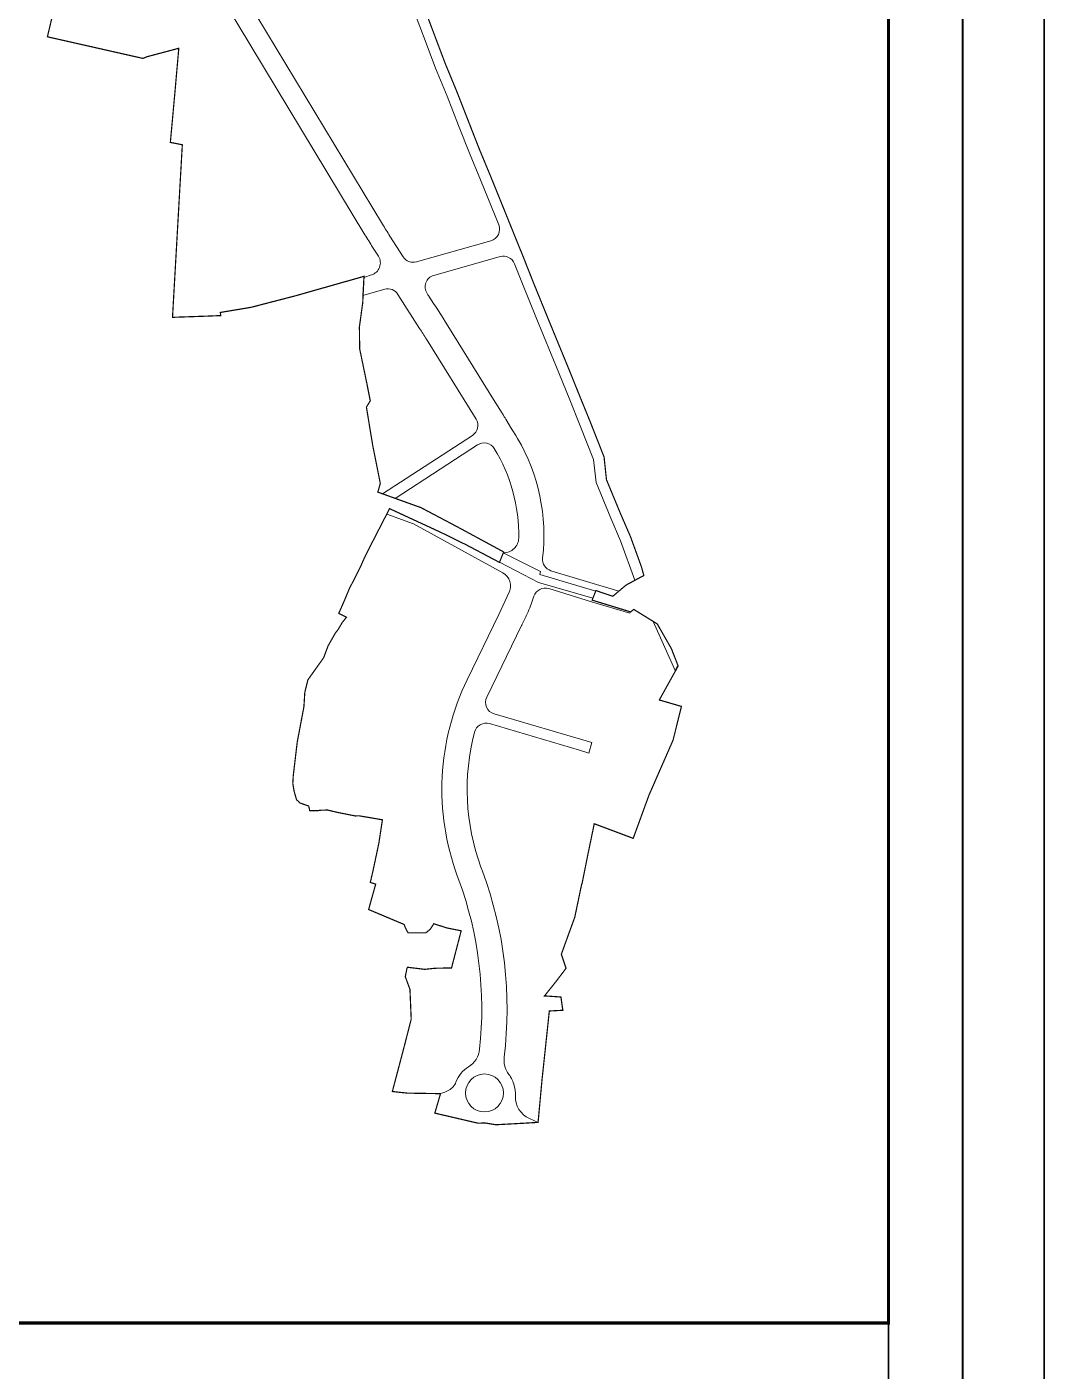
# Model space of a CAD drawing. Header units: millimetres. Extents: x 1112055 to 3390982, y -148532 to 766891.
# Drawn here: x 3052378 to 3056581, y 23981 to 29526 of the extents above; entities that cross this region are included whole.
import ezdxf

# ---------------------------------------------------------------- set-up
doc = ezdxf.new("R2010")
doc.units = ezdxf.units.MM
doc.layers.add('B TITLE BLOCK', color=250, linetype='Continuous', lineweight=0)

# ---------------------------------------------------------------- blocks, each defined once
blk = doc.blocks.new('H')
for p, q in [((18330.9, 1722.4), (18333.2, 1721.4)), ((18324.7, 1706.8, -23), (18324.7, 1706.8, -23)), ((18324.7, 1706.8, -23), (18324.7, 1706.8, -23)), ((18479.2, 1640.2), (18407.3, 1662.1)), ((18342.6, 1425), (18342.6, 1425)), ((18392.6, 1410.3), (18392.6, 1410.3))]:
    blk.add_line(p, q)
at = {"color": 7}
blk.add_lwpolyline([(18196.8, 2641.2, 2, 2, 0), (18218.1, 2584.7, 2, 2, 0), (18233.7, 2543.5, 2, 2, 0), (18253.3, 2496.1, 2, 2, 0), (18272.5, 2446.9, 2, 2, 0), (18290.6, 2400.7, 2, 2, 0), (18309.3, 2355.7, 2, 2, 0), (18328.1, 2309.4, 2, 2, 0), (18347.8, 2260.6, 2, 2, 0), (18363.9, 2221, 2, 2, 0), (18380.8, 2178.2, 2, 2, 0), (18402.1, 2125.9, 2, 2, 0), (18421.3, 2079.1, 2, 2, 0), (18440.9, 2031.5, 2, 2, 0), (18459.3, 1985.9, 2, 2, 0), (18477.1, 1942.3, 2, 2, 0), (18500.3, 1883.4, 2, 2, 0), (18504.4, 1845, 2, 2, 0), (18528.1, 1787.8, 2, 2, 0), (18544.8, 1749.3, 2, 2, 0), (18563.2, 1698.6, 2, 2, 0), (18567.2, 1684.2, 2, 2, 0), (18537.2, 1668, 2, 2, 0), (18515.1, 1649.3, 2, 2, 0), (18501.3, 1653.8, 2, 2, 0), (18486.7, 1658.9, 2, 2, 0), (18481.3, 1645.5, 2, 2, 0), (18480.3, 1642.8, 2, 2, 0), (18545, 1623, 2, 2, 0), (18550.3, 1627.2, 2, 2, 0), (18589.9, 1602.7, 2, 2, 0), (18613.7, 1560.9, 2, 2, 0), (18624.9, 1532.1, 2, 2, 0), (18593.2, 1475, 2, 2, 0), (18603.7, 1472, 2, 2, 0), (18630.4, 1464.2, 2, 2, 0), (18616.3, 1407.5, 2, 2, 0), (18575.8, 1315, 2, 2, 0), (18549.3, 1242.5, 2, 2, 0), (18484.2, 1266.9, 2, 2, 0), (18483.8, 1267, 2, 2, 0), (18473.7, 1218.2, 2, 2, 0), (18463.3, 1166.6, 2, 2, 0), (18462.4, 1164.2, 2, 2, 0), (18451.1, 1110.1, 2, 2, 0), (18428.5, 1047.8, 2, 2, 0), (18436.4, 1024.1, 2, 2, 0), (18418.6, 1000.7, 2, 2, 0), (18400.1, 977.6, 2, 2, 0), (18406.1, 977.4, 2, 2, 0), (18427.8, 975.9, 2, 2, 0), (18431, 953.6, 2, 2, 0), (18408.3, 952.4, 2, 2, 0), (18395.9, 835.6, 2, 2, 0), (18389.4, 765.2, 2, 2, 0), (18380.4, 764.7, 2, 2, 0), (18367, 763.9, 2, 2, 0), (18352.1, 763.1, 2, 2, 0), (18337.2, 762.3, 2, 2, 0), (18319.1, 761.3, 2, 2, 0), (18313.2, 762.1, 2, 2, 0), (18301.5, 764.1, 2, 2, 0), (18287.9, 764, 2, 2, 0), (18215.8, 780.8, 2, 2, 0), (18225.4, 813.5, 2, 2, 0), (18169.5, 814.4, 2, 2, 0), (18144.4, 817.1, 2, 2, 0), (18165.2, 896, 2, 2, 0), (18176.1, 938.6, 2, 2, 0), (18174, 988.8, 2, 2, 0), (18166.1, 1010.1, 2, 2, 0), (18169, 1024.1, 2, 2, 0), (18169.9, 1025.9, 2, 2, 0), (18198.8, 1022.4, 2, 2, 0), (18215.9, 1024.2, 2, 2, 0), (18243.9, 1024.8, 2, 2, 0), (18260.1, 1087.2, 2, 2, 0), (18236.1, 1092, 2, 2, 0), (18214.1, 1099, 2, 2, 0), (18208.1, 1089.7, 2, 2, 0), (18200.6, 1083.7, 2, 2, 0), (18170.8, 1083.7, 2, 2, 0), (18166.6, 1091.5, 2, 2, 0), (18164.2, 1097.8, 2, 2, 0), (18104.5, 1122.9, 2, 2, 0), (18116.4, 1165.6, 2, 2, 0), (18107.3, 1168.4, 2, 2, 0), (18111.7, 1187.2, 2, 2, 0), (18121.2, 1232, 2, 2, 0), (18121.2, 1232, 2, 2, 0), (18121.7, 1234.3, 2, 2, 0), (18127.7, 1273.7, 2, 2, 0), (18088.9, 1280.3, 2, 2, 0), (18082, 1280.2, 2, 2, 0), (18050.8, 1286.4, 2, 2, 0), (18050.8, 1286.4, 2, 2, 0), (18035.4, 1290.1, 2, 2, 0), (18022.8, 1289.7, 2, 2, 0), (18018.8, 1289, 2, 2, 0), (18015.4, 1289.2, 2, 2, 0), (18005.5, 1288.9, 2, 2, 0), (18003.8, 1296.8, 2, 2, 0), (17989.4, 1301.8, 2, 2, 0), (17983.3, 1307.4, 2, 2, 0), (17979.1, 1322.2, 2, 2, 0), (17977.1, 1334.4, 2, 2, 0), (17977.8, 1347.5, 2, 2, 0), (17977.8, 1347.5, 2, 2, 0), (17982.8, 1390.2, 2, 2, 0), (17984.5, 1404.3, 2, 2, 0), (17992.5, 1446.6, 2, 2, 0), (17995.8, 1464.2, 2, 2, 0), (17997.2, 1487.6, 2, 2, 0), (18002.4, 1508.8, 2, 2, 0), (18014.9, 1526.4, 2, 2, 0), (18028.9, 1546, 2, 2, 0), (18036.3, 1565.8, 2, 2, 0), (18048.7, 1587.7, 2, 2, 0), (18053.3, 1593.5, 2, 2, 0), (18059.9, 1604.8, 2, 2, 0), (18067.2, 1614.1, 2, 2, 0), (18054.3, 1620.6, 2, 2, 0), (18063.6, 1641.6, 2, 2, 0), (18071.5, 1660.7, 2, 2, 0), (18091.2, 1699.7, 2, 2, 0), (18096.2, 1711.1, 2, 2, 0), (18108.2, 1735.3, 2, 2, 0), (18139.7, 1796.5, 2, 2, 0), (18226.7, 1756.3, 2, 2, 0), (18269, 1735.5, 2, 2, 0), (18324.5, 1706.2, 2, 2, 0), (18331.5, 1723.8, 2, 2, 0), (18275.2, 1754.3, 2, 2, 0), (18263.4, 1760.7, 2, 2, 0), (18254.6, 1765.4, 2, 2, 0), (18236.7, 1774.9, 2, 2, 0), (18201.7, 1793.4, 2, 2, 0), (18192.1, 1798.4, 2, 2, 0), (18181.6, 1802.1, 2, 2, 0), (18120, 1824.3, 2, 2, 0), (18124.2, 1839, 2, 2, 0), (18111.4, 1902.7, 2, 2, 0), (18100.8, 1967.1, 2, 2, 0), (18107.3, 1977.8, 2, 2, 0), (18101.3, 2007.9, 2, 2, 0), (18092.4, 2050.9, 2, 2, 0), (18089.5, 2064.9, 2, 2, 0), (18089.1, 2092.5, 2, 2, 0), (18089, 2101.8, 2, 2, 0), (18094.6, 2142.6, 2, 2, 0), (18096.8, 2187.1, 2, 2, 0), (18091, 2185.2, 2, 2, 0), (18084.9, 2183.5, 2, 2, 0), (18021.4, 2165.5, 2, 2, 0), (17982.4, 2154.4, 2, 2, 0), (17982, 2154.3, 2, 2, 0), (17980.1, 2153.8, 2, 2, 0), (17906.8, 2134.8, 2, 2, 0), (17855.2, 2126.2, 2, 2, 0), (17855.9, 2120.9, 2, 2, 0), (17847.6, 2120.6, 2, 2, 0), (17835.2, 2120.1, 2, 2, 0), (17774.8, 2118, 2, 2, 0), (17780.3, 2214.4, 2, 2, 0), (17791.3, 2408, 2, 2, 0), (17771.2, 2411.9, 2, 2, 0), (17775.6, 2459.9, 2, 2, 0), (17776.1, 2466, 2, 2, 0), (17778.9, 2496.2, 2, 2, 0), (17779.3, 2501, 2, 2, 0), (17785.4, 2570.1, 2, 2, 0), (17784.8, 2570, 2, 2, 0), (17779.8, 2568.6, 2, 2, 0), (17730.8, 2555.6, 2, 2, 0), (17730.4, 2555.2, 2, 2, 0), (17725, 2553.1, 2, 2, 0), (17724.5, 2553.2, 2, 2, 0), (17564.5, 2589.4, 2, 2, 0), (17588.8, 2691.9, 2, 2, 0)], format="xyseb", dxfattribs=at)
blk.add_lwpolyline([(17864, 2644.6), (18098.4, 2256.7, 0.005997), (18111.2, 2236), (18121.1, 2220.5, -0.49666), (18109.2, 2189.3), (18096.7, 2184.8), (18094.8, 2154.7), (18131.5, 2165.1, -0.331174), (18153.8, 2156.6), (18190.3, 2099.4, -0.002614), (18201.6, 2081.4), (18285.1, 1946.9, -0.408273), (18279, 1919.6), (18127.8, 1821.5), (18149.1, 1813.8), (18287.7, 1903.8, -0.421775), (18315.7, 1897.5, -0.142795), (18356.8, 1747, -0.419254), (18330.9, 1722.4), (18333.2, 1721.4), (18393.4, 1690.7), (18392.4, 1685.7), (18486.3, 1657.9), (18486.6, 1658.9), (18515.1, 1649.3), (18525, 1657.7), (18411.1, 1692.3, -0.363418), (18397, 1713.8, 0.163986), (18354.9, 1914.6), (18352, 1919.5), (18347.1, 1927.3), (18343.3, 1933.5), (18336.9, 1944), (18335.2, 1946.7), (18333.8, 1948.9), (18332.5, 1951), (18331.1, 1953.4), (18329.7, 1955.6), (18329, 1956.7), (18314.7, 1979.9), (18237.7, 2103.8, 0.007334), (18205.7, 2153.7, 0.007334), (18205.7, 2153.7, 0.000648), (18202.8, 2158.1, -0.508724), (18214, 2188.4), (18325.6, 2220, -0.384959), (18349.6, 2208.1), (18364.1, 2171.5), (18385.4, 2119.1), (18424.2, 2024.7), (18442.6, 1979.1), (18460.4, 1935.6), (18482.7, 1879.1), (18486.8, 1840.5), (18511.6, 1780.7), (18528.1, 1742.6), (18552.2, 1676.1), (18567.2, 1684.2), (18563.2, 1698.6), (18544.8, 1749.3), (18528.1, 1787.8), (18504.4, 1845), (18500.3, 1883.4), (18477.1, 1942.3), (18459.3, 1985.9), (18440.9, 2031.5), (18402.1, 2125.9), (18380.8, 2178.2), (18363.9, 2221), (18347.8, 2260.6), (18328.1, 2309.4), (18309.3, 2355.7), (18290.6, 2400.7), (18272.5, 2446.9), (18253.3, 2496.1), (18233.7, 2543.5), (18218.1, 2584.7), (18196.8, 2641.2)], format="xyb")
for points in [[(18059.1, 2807.6), (17890.7, 2705.8, 0.414197), (17883.9, 2678.4), (18127.9, 2274.5, 0.005997), (18140.3, 2254.5), (18162.4, 2219.8, 0.331174), (18184.8, 2211.3), (18310.1, 2246.8, 0.446499), (18323.2, 2273.6), (18292.7, 2348.9), (18273.9, 2394), (18255.7, 2440.3), (18236.6, 2489.4), (18216.9, 2536.9), (18201.3, 2578.4), (18180, 2634.8), (18163.2, 2679.4), (18150.7, 2712.5), (18137.2, 2746), (18111.1, 2811.8, 0.463737), (18082.2, 2821.6), (18059, 2807.5)], [(18276.6, 766.6), (18215.8, 780.8), (18225.4, 813.5, 0.0377), (18239.5, 819.5, 0.183869), (18251.2, 832.9, -0.165813), (18272.3, 858.5, 0.231575), (18291.1, 888.2, 0.115422), (18256.2, 1172.5), (18253.6, 1179.7, -0.203924), (18270.1, 1509.1), (18323.3, 1618.6), (18340.9, 1656, 0.396192), (18330.3, 1688.5), (18179.8, 1770.9), (18134.9, 1787.1), (18139.7, 1796.5), (18147.7, 1792.8), (18154.4, 1789.7), (18183.2, 1776.4), (18226.7, 1756.3), (18269, 1735.5), (18324.7, 1706.8), (18324.7, 1706.8), (18364.5, 1685.9), (18390, 1672.2), (18481.6, 1646.1), (18480.3, 1642.9), (18544.3, 1623.2), (18543.6, 1620.7), (18479.2, 1640.2), (18479.2, 1640.2), (18479.2, 1640.2), (18407.3, 1662.1, 0.405581), (18382.5, 1649.3, -0.021606), (18372.6, 1623.4, -0.002014), (18371.5, 1621, -0.001771), (18370.4, 1618.6, -0.001563), (18369.3, 1616.2, -0.001354), (18368.2, 1613.8, -0.001146), (18367.1, 1611.5, -0.000938), (18366, 1609.1, -0.000729), (18364.9, 1606.8, -0.000521), (18363.8, 1604.5, -0.000313), (18362.7, 1602.3, -0.000069), (18361.6, 1600), (18303.1, 1479.7, 0.464026), (18315.4, 1451.7), (18479.8, 1403.5), (18474.6, 1385.9), (18458.9, 1390.9), (18307.6, 1435.3, 0.422638), (18282.6, 1421.2), (18282.6, 1421.2, 0.153426), (18293.4, 1194.3), (18296.1, 1187.2, -0.118738), (18332.4, 874.9), (18332.4, 874.9, 0.195332), (18340.2, 845.9, -0.103176), (18349.3, 826.9, -0.08355), (18351.3, 810, 0.308531), (18375, 771.6), (18389.4, 765.2), (18319.1, 761.3), (18301.5, 764.1), (18287.9, 764)]]:
    blk.add_lwpolyline(points, format="xyb", close=True)
blk.add_lwpolyline([(18331.5, 1723.8), (18275.2, 1754.3), (18206, 1791.1), (18196.9, 1795.9), (18192.1, 1798.4), (18120, 1824.3)])
at = {"color": 7, "lineweight": 50}
blk.add_lwpolyline([(18323.8, 1706.6), (18323.8, 1706.6)], dxfattribs=at)
blk.add_lwpolyline([(18323.8, 1706.6), (18323.8, 1706.6)], dxfattribs=at)
blk.add_lwpolyline([(18589.4, 1602.4), (18589.4, 1603), (18582.9, 1607), (18619.6, 1524.3), (18624.4, 1532.9), (18613.2, 1561.6)], close=True)
blk.add_circle((18299.3, 814.7), 31.9)
for centre, radius, start, end in [((17986.8, 1792.6), 421.2, 335.2347, 335.5928), ((10239, 5549.5), 9031.9, 334.06911, 334.08272)]:
    blk.add_arc(centre, radius, start, end)
blk = doc.blocks.new('A$C11c4a682')
at = {"layer": 'B TITLE BLOCK', "color": 250, "lineweight": 0}
blk.add_line((0, 0), (6657.5, 0), dxfattribs=at)
at = {"layer": 'B TITLE BLOCK', "color": 250, "lineweight": 0, "const_width": 5.55}
blk.add_lwpolyline([(0, 4384.4), (6657.5, 4384.4), (6657.5, 0), (0, 0)], close=True, dxfattribs=at)
at = {"layer": 'B TITLE BLOCK', "color": 250, "lineweight": 0, "xscale": 1.05059190571305, "yscale": 1.05059190571305, "zscale": 1.05059190571305}
blk.add_blockref('H', (-13281, -449.7), dxfattribs=at)

msp = doc.modelspace()

# ---------------------------------------------------------------- linework, layer by layer
at = {"color": 252, "lineweight": 0, "ltscale": 25, "const_width": 7.31}
msp.add_lwpolyline([(2905358, -64430.5), (2905358, 35068.1), (3056577, 35068.1), (3056577, -64430.5)], close=True, dxfattribs=at)
at = {"layer": 'B TITLE BLOCK', "color": 1, "ltscale": 25, "const_width": 7.31}
msp.add_lwpolyline([(2905694.7, -64093.8), (2905694.7, 34731.4), (3056240.2, 34731.4), (3056240.2, -64093.8)], close=True, dxfattribs=at)
at = {"layer": 'B TITLE BLOCK', "color": 250, "lineweight": 0, "ltscale": 25, "const_width": 7.31}
msp.add_lwpolyline([(2906001.1, -63787.4), (2906001.1, 34425), (3055933.9, 34425), (3055933.9, -63787.4)], close=True, dxfattribs=at)

# ---------------------------------------------------------------- block references
at = {"lineweight": 0, "xscale": 2.336792200840075, "yscale": 2.336792200840075, "zscale": 2.336792200840075}
msp.add_blockref('A$C11c4a682', (3040376.6, 24179.5), dxfattribs=at)

doc.saveas('drawing.dxf')
